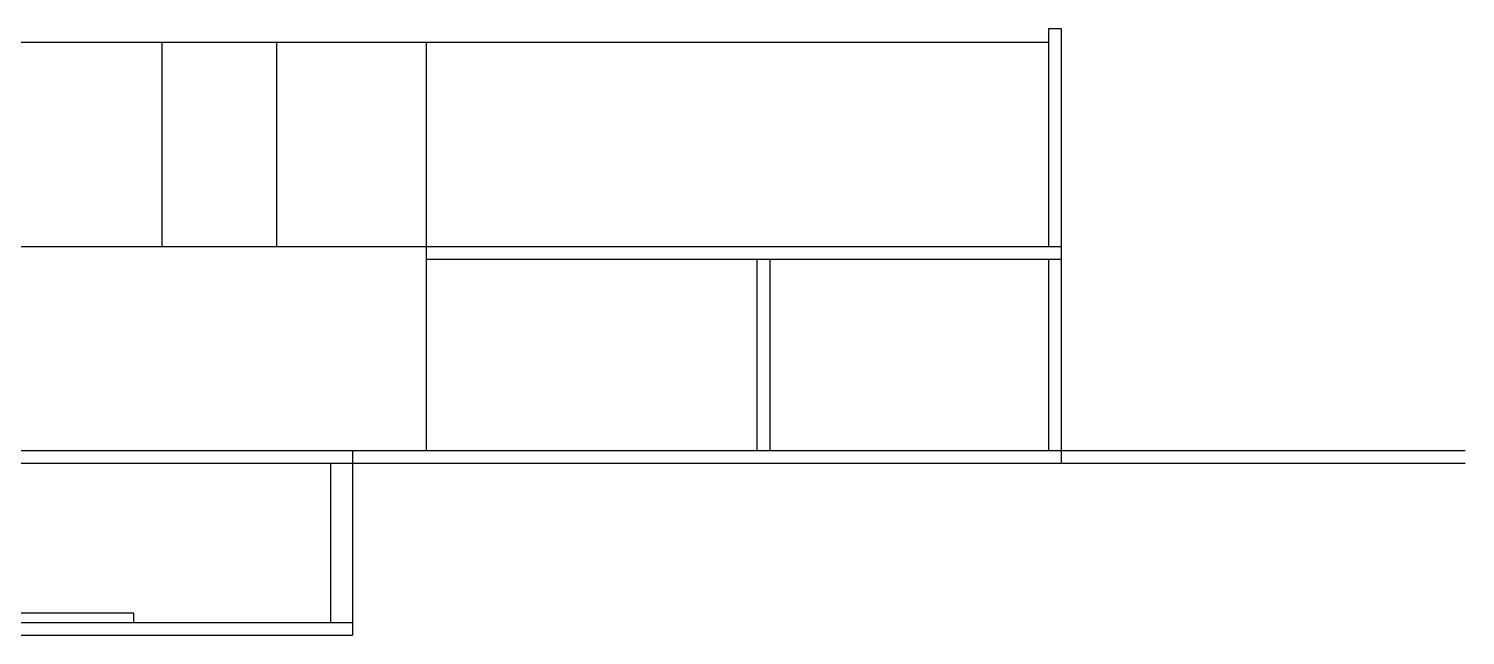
# Model space of a CAD drawing. Header units: millimetres. Extents: x 1191 to 1487, y 976 to 1230.
# Drawn here: x 1440.09 to 1462.61, y 1196.04 to 1205.55 of the extents above; entities that cross this region are included whole.
import ezdxf

# ---------------------------------------------------------------- set-up
doc = ezdxf.new("R2010")
doc.units = ezdxf.units.MM
doc.header["$LTSCALE"] = 0.05
doc.layers.add('lineas guia', color=2, linetype='Continuous')

msp = doc.modelspace()

# ---------------------------------------------------------------- linework, layer by layer
at = {"layer": 'lineas guia'}
for p, q in [((1456.273, 1205.554), (1456.073, 1205.554)), ((1456.073, 1205.554), (1456.073, 1202.14)), ((1456.273, 1205.554), (1456.273, 1198.74)), ((1433.51, 1205.34), (1456.073, 1205.34)), ((1442.176, 1205.34), (1442.176, 1202.14)), ((1443.976, 1205.34), (1443.976, 1202.14)), ((1446.321, 1205.34), (1446.321, 1202.14)), ((1409.768, 1202.14), (1456.273, 1202.14)), ((1446.321, 1202.14), (1446.321, 1198.94)), ((1446.321, 1201.94), (1456.273, 1201.94)), ((1451.504, 1201.94), (1451.504, 1198.94)), ((1451.704, 1201.94), (1451.704, 1198.94)), ((1456.073, 1201.94), (1456.073, 1198.94)), ((1377.273, 1198.94), (1462.606, 1198.94)), ((1445.165, 1198.94), (1445.165, 1196.04)), ((1373.657, 1198.74), (1462.606, 1198.74)), ((1444.821, 1198.74), (1444.821, 1196.24)), ((1408.297, 1196.24), (1445.165, 1196.24)), ((1415.579, 1196.39), (1441.735, 1196.39)), ((1441.735, 1196.39), (1441.735, 1196.24)), ((1408.297, 1196.04), (1445.165, 1196.04))]:
    msp.add_line(p, q, dxfattribs=at)

doc.saveas('drawing.dxf')
